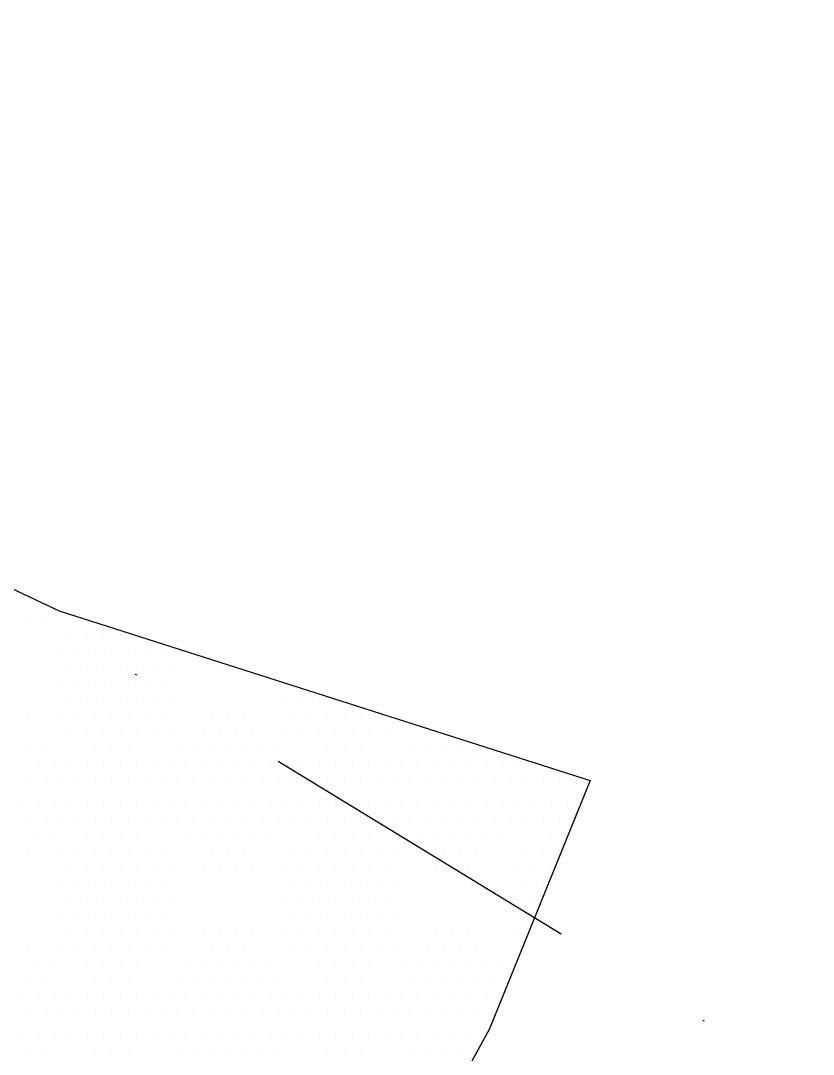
# Model space of a CAD drawing. Header units: metres. Extents: x 374 to 625, y -2083 to -1670.
# Drawn here: x 434.4 to 494.1, y -1890.4 to -1812.5 of the extents above; entities that cross this region are included whole.
import ezdxf

# ---------------------------------------------------------------- set-up
doc = ezdxf.new("R2010")
doc.units = ezdxf.units.M
doc.header["$LTSCALE"] = 25
doc.header["$MEASUREMENT"] = 0
doc.linetypes.add('STRICHPUNKTX2', pattern=[2, 1, -0.5, 0, -0.5])
doc.layers.get('0').update_dxf_attribs({"linetype": 'CONTINUOUS'})
for name, color, linetype in [('GRABUNGSGRENZE', 3, 'STRICHPUNKTX2'), ('STEINE', 4, 'CONTINUOUS'), ('STEINESCHRAFF', 4, 'CONTINUOUS')]:
    doc.layers.add(name, color=color, linetype=linetype)

# ---------------------------------------------------------------- blocks, each defined once
blk = doc.blocks.new('*X6')
at = {"color": 0}
for p, q in [((435.625, -1856.25), (435.625, -1856.25)), ((435, -1857.5), (435, -1857.5)), ((436.25, -1857.5), (436.25, -1857.5)), ((437.5, -1857.5), (437.5, -1857.5)), ((438.75, -1857.5), (438.75, -1857.5)), ((435.625, -1858.75), (435.625, -1858.75)), ((436.875, -1858.75), (436.875, -1858.75)), ((438.125, -1858.75), (438.125, -1858.75)), ((439.375, -1858.75), (439.375, -1858.75)), ((440.625, -1858.75), (440.625, -1858.75)), ((441.875, -1858.75), (441.875, -1858.75)), ((435, -1860), (435, -1860)), ((436.25, -1860), (436.25, -1860)), ((437.5, -1860), (437.5, -1860)), ((438.75, -1860), (438.75, -1860)), ((440, -1860), (440, -1860)), ((441.25, -1860), (441.25, -1860)), ((442.5, -1860), (442.5, -1860)), ((443.75, -1860), (443.75, -1860)), ((445, -1860), (445, -1860)), ((446.25, -1860), (446.25, -1860)), ((434.375, -1861.25), (434.375, -1861.25)), ((435.625, -1861.25), (435.625, -1861.25)), ((436.875, -1861.25), (436.875, -1861.25)), ((438.125, -1861.25), (438.125, -1861.25)), ((439.375, -1861.25), (439.375, -1861.25)), ((440.625, -1861.25), (440.625, -1861.25)), ((441.875, -1861.25), (441.875, -1861.25)), ((443.125, -1861.25), (443.125, -1861.25)), ((444.375, -1861.25), (444.375, -1861.25)), ((445.625, -1861.25), (445.625, -1861.25)), ((446.875, -1861.25), (446.875, -1861.25)), ((448.125, -1861.25), (448.125, -1861.25)), ((449.375, -1861.25), (449.375, -1861.25)), ((450.625, -1861.25), (450.625, -1861.25)), ((435, -1862.5), (435, -1862.5)), ((436.25, -1862.5), (436.25, -1862.5)), ((437.5, -1862.5), (437.5, -1862.5)), ((438.75, -1862.5), (438.75, -1862.5)), ((440, -1862.5), (440, -1862.5)), ((441.25, -1862.5), (441.25, -1862.5)), ((442.5, -1862.5), (442.5, -1862.5)), ((443.75, -1862.5), (443.75, -1862.5)), ((445, -1862.5), (445, -1862.5)), ((446.25, -1862.5), (446.25, -1862.5)), ((447.5, -1862.5), (447.5, -1862.5)), ((448.75, -1862.5), (448.75, -1862.5)), ((450, -1862.5), (450, -1862.5)), ((451.25, -1862.5), (451.25, -1862.5)), ((452.5, -1862.5), (452.5, -1862.5)), ((453.75, -1862.5), (453.75, -1862.5)), ((435.625, -1863.75), (435.625, -1863.75)), ((436.875, -1863.75), (436.875, -1863.75)), ((438.125, -1863.75), (438.125, -1863.75)), ((439.375, -1863.75), (439.375, -1863.75)), ((440.625, -1863.75), (440.625, -1863.75)), ((441.875, -1863.75), (441.875, -1863.75)), ((443.125, -1863.75), (443.125, -1863.75)), ((444.375, -1863.75), (444.375, -1863.75)), ((445.625, -1863.75), (445.625, -1863.75)), ((446.875, -1863.75), (446.875, -1863.75)), ((448.125, -1863.75), (448.125, -1863.75)), ((449.375, -1863.75), (449.375, -1863.75)), ((450.625, -1863.75), (450.625, -1863.75)), ((451.875, -1863.75), (451.875, -1863.75)), ((453.125, -1863.75), (453.125, -1863.75)), ((454.375, -1863.75), (454.375, -1863.75)), ((455.625, -1863.75), (455.625, -1863.75)), ((456.875, -1863.75), (456.875, -1863.75)), ((458.125, -1863.75), (458.125, -1863.75)), ((435, -1865), (435, -1865)), ((436.25, -1865), (436.25, -1865)), ((437.5, -1865), (437.5, -1865)), ((438.75, -1865), (438.75, -1865)), ((440, -1865), (440, -1865)), ((441.25, -1865), (441.25, -1865)), ((442.5, -1865), (442.5, -1865)), ((443.75, -1865), (443.75, -1865)), ((445, -1865), (445, -1865)), ((446.25, -1865), (446.25, -1865)), ((447.5, -1865), (447.5, -1865)), ((448.75, -1865), (448.75, -1865)), ((450, -1865), (450, -1865)), ((451.25, -1865), (451.25, -1865)), ((452.5, -1865), (452.5, -1865)), ((453.75, -1865), (453.75, -1865)), ((455, -1865), (455, -1865)), ((456.25, -1865), (456.25, -1865)), ((457.5, -1865), (457.5, -1865)), ((458.75, -1865), (458.75, -1865)), ((460, -1865), (460, -1865)), ((461.25, -1865), (461.25, -1865)), ((435.625, -1866.25), (435.625, -1866.25)), ((436.875, -1866.25), (436.875, -1866.25)), ((438.125, -1866.25), (438.125, -1866.25)), ((439.375, -1866.25), (439.375, -1866.25)), ((440.625, -1866.25), (440.625, -1866.25)), ((441.875, -1866.25), (441.875, -1866.25)), ((443.125, -1866.25), (443.125, -1866.25)), ((444.375, -1866.25), (444.375, -1866.25)), ((445.625, -1866.25), (445.625, -1866.25)), ((446.875, -1866.25), (446.875, -1866.25)), ((448.125, -1866.25), (448.125, -1866.25)), ((449.375, -1866.25), (449.375, -1866.25)), ((450.625, -1866.25), (450.625, -1866.25)), ((451.875, -1866.25), (451.875, -1866.25)), ((453.125, -1866.25), (453.125, -1866.25)), ((454.375, -1866.25), (454.375, -1866.25)), ((455.625, -1866.25), (455.625, -1866.25)), ((456.875, -1866.25), (456.875, -1866.25)), ((458.125, -1866.25), (458.125, -1866.25)), ((459.375, -1866.25), (459.375, -1866.25)), ((460.625, -1866.25), (460.625, -1866.25)), ((461.875, -1866.25), (461.875, -1866.25)), ((463.125, -1866.25), (463.125, -1866.25)), ((464.375, -1866.25), (464.375, -1866.25)), ((465.625, -1866.25), (465.625, -1866.25)), ((435, -1867.5), (435, -1867.5)), ((436.25, -1867.5), (436.25, -1867.5)), ((437.5, -1867.5), (437.5, -1867.5)), ((438.75, -1867.5), (438.75, -1867.5)), ((440, -1867.5), (440, -1867.5)), ((441.25, -1867.5), (441.25, -1867.5)), ((442.5, -1867.5), (442.5, -1867.5)), ((443.75, -1867.5), (443.75, -1867.5)), ((445, -1867.5), (445, -1867.5)), ((446.25, -1867.5), (446.25, -1867.5)), ((447.5, -1867.5), (447.5, -1867.5)), ((448.75, -1867.5), (448.75, -1867.5)), ((450, -1867.5), (450, -1867.5)), ((451.25, -1867.5), (451.25, -1867.5)), ((452.5, -1867.5), (452.5, -1867.5)), ((453.75, -1867.5), (453.75, -1867.5)), ((455, -1867.5), (455, -1867.5)), ((456.25, -1867.5), (456.25, -1867.5)), ((457.5, -1867.5), (457.5, -1867.5)), ((458.75, -1867.5), (458.75, -1867.5)), ((460, -1867.5), (460, -1867.5)), ((461.25, -1867.5), (461.25, -1867.5)), ((462.5, -1867.5), (462.5, -1867.5)), ((463.75, -1867.5), (463.75, -1867.5)), ((465, -1867.5), (465, -1867.5)), ((466.25, -1867.5), (466.25, -1867.5)), ((467.5, -1867.5), (467.5, -1867.5)), ((468.75, -1867.5), (468.75, -1867.5)), ((470, -1867.5), (470, -1867.5)), ((435.625, -1868.75), (435.625, -1868.75)), ((436.875, -1868.75), (436.875, -1868.75)), ((438.125, -1868.75), (438.125, -1868.75)), ((439.375, -1868.75), (439.375, -1868.75)), ((440.625, -1868.75), (440.625, -1868.75)), ((441.875, -1868.75), (441.875, -1868.75)), ((443.125, -1868.75), (443.125, -1868.75)), ((444.375, -1868.75), (444.375, -1868.75)), ((445.625, -1868.75), (445.625, -1868.75)), ((446.875, -1868.75), (446.875, -1868.75)), ((448.125, -1868.75), (448.125, -1868.75)), ((449.375, -1868.75), (449.375, -1868.75)), ((450.625, -1868.75), (450.625, -1868.75)), ((451.875, -1868.75), (451.875, -1868.75)), ((453.125, -1868.75), (453.125, -1868.75)), ((454.375, -1868.75), (454.375, -1868.75)), ((455.625, -1868.75), (455.625, -1868.75)), ((456.875, -1868.75), (456.875, -1868.75)), ((458.125, -1868.75), (458.125, -1868.75)), ((459.375, -1868.75), (459.375, -1868.75)), ((460.625, -1868.75), (460.625, -1868.75)), ((461.875, -1868.75), (461.875, -1868.75)), ((463.125, -1868.75), (463.125, -1868.75)), ((464.375, -1868.75), (464.375, -1868.75)), ((465.625, -1868.75), (465.625, -1868.75)), ((466.875, -1868.75), (466.875, -1868.75)), ((468.125, -1868.75), (468.125, -1868.75)), ((469.375, -1868.75), (469.375, -1868.75)), ((470.625, -1868.75), (470.625, -1868.75)), ((471.875, -1868.75), (471.875, -1868.75)), ((473.125, -1868.75), (473.125, -1868.75)), ((435, -1870), (435, -1870)), ((436.25, -1870), (436.25, -1870)), ((437.5, -1870), (437.5, -1870)), ((438.75, -1870), (438.75, -1870)), ((440, -1870), (440, -1870)), ((441.25, -1870), (441.25, -1870)), ((442.5, -1870), (442.5, -1870)), ((443.75, -1870), (443.75, -1870)), ((445, -1870), (445, -1870)), ((446.25, -1870), (446.25, -1870)), ((447.5, -1870), (447.5, -1870)), ((448.75, -1870), (448.75, -1870)), ((450, -1870), (450, -1870)), ((451.25, -1870), (451.25, -1870)), ((452.5, -1870), (452.5, -1870)), ((453.75, -1870), (453.75, -1870)), ((455, -1870), (455, -1870)), ((456.25, -1870), (456.25, -1870)), ((457.5, -1870), (457.5, -1870)), ((458.75, -1870), (458.75, -1870)), ((460, -1870), (460, -1870)), ((461.25, -1870), (461.25, -1870)), ((462.5, -1870), (462.5, -1870)), ((463.75, -1870), (463.75, -1870)), ((465, -1870), (465, -1870)), ((466.25, -1870), (466.25, -1870)), ((467.5, -1870), (467.5, -1870)), ((468.75, -1870), (468.75, -1870)), ((470, -1870), (470, -1870)), ((471.25, -1870), (471.25, -1870)), ((472.5, -1870), (472.5, -1870)), ((473.75, -1870), (473.75, -1870)), ((475, -1870), (475, -1870)), ((476.25, -1870), (476.25, -1870)), ((434.375, -1871.25), (434.375, -1871.25)), ((435.625, -1871.25), (435.625, -1871.25)), ((436.875, -1871.25), (436.875, -1871.25)), ((438.125, -1871.25), (438.125, -1871.25)), ((439.375, -1871.25), (439.375, -1871.25)), ((440.625, -1871.25), (440.625, -1871.25)), ((441.875, -1871.25), (441.875, -1871.25)), ((443.125, -1871.25), (443.125, -1871.25)), ((444.375, -1871.25), (444.375, -1871.25)), ((445.625, -1871.25), (445.625, -1871.25)), ((446.875, -1871.25), (446.875, -1871.25)), ((448.125, -1871.25), (448.125, -1871.25)), ((449.375, -1871.25), (449.375, -1871.25)), ((450.625, -1871.25), (450.625, -1871.25)), ((451.875, -1871.25), (451.875, -1871.25)), ((453.125, -1871.25), (453.125, -1871.25)), ((454.375, -1871.25), (454.375, -1871.25)), ((455.625, -1871.25), (455.625, -1871.25)), ((456.875, -1871.25), (456.875, -1871.25)), ((458.125, -1871.25), (458.125, -1871.25)), ((459.375, -1871.25), (459.375, -1871.25)), ((460.625, -1871.25), (460.625, -1871.25)), ((461.875, -1871.25), (461.875, -1871.25)), ((463.125, -1871.25), (463.125, -1871.25)), ((464.375, -1871.25), (464.375, -1871.25)), ((465.625, -1871.25), (465.625, -1871.25)), ((466.875, -1871.25), (466.875, -1871.25)), ((468.125, -1871.25), (468.125, -1871.25)), ((469.375, -1871.25), (469.375, -1871.25)), ((470.625, -1871.25), (470.625, -1871.25)), ((471.875, -1871.25), (471.875, -1871.25)), ((473.125, -1871.25), (473.125, -1871.25)), ((474.375, -1871.25), (474.375, -1871.25)), ((475.625, -1871.25), (475.625, -1871.25)), ((435, -1872.5), (435, -1872.5)), ((436.25, -1872.5), (436.25, -1872.5)), ((437.5, -1872.5), (437.5, -1872.5)), ((438.75, -1872.5), (438.75, -1872.5)), ((440, -1872.5), (440, -1872.5)), ((441.25, -1872.5), (441.25, -1872.5)), ((442.5, -1872.5), (442.5, -1872.5)), ((443.75, -1872.5), (443.75, -1872.5)), ((445, -1872.5), (445, -1872.5)), ((446.25, -1872.5), (446.25, -1872.5)), ((447.5, -1872.5), (447.5, -1872.5)), ((448.75, -1872.5), (448.75, -1872.5)), ((450, -1872.5), (450, -1872.5)), ((451.25, -1872.5), (451.25, -1872.5)), ((452.5, -1872.5), (452.5, -1872.5)), ((453.75, -1872.5), (453.75, -1872.5)), ((455, -1872.5), (455, -1872.5)), ((456.25, -1872.5), (456.25, -1872.5)), ((457.5, -1872.5), (457.5, -1872.5)), ((458.75, -1872.5), (458.75, -1872.5)), ((460, -1872.5), (460, -1872.5)), ((461.25, -1872.5), (461.25, -1872.5)), ((462.5, -1872.5), (462.5, -1872.5)), ((463.75, -1872.5), (463.75, -1872.5)), ((465, -1872.5), (465, -1872.5)), ((466.25, -1872.5), (466.25, -1872.5)), ((467.5, -1872.5), (467.5, -1872.5)), ((468.75, -1872.5), (468.75, -1872.5)), ((470, -1872.5), (470, -1872.5)), ((471.25, -1872.5), (471.25, -1872.5)), ((472.5, -1872.5), (472.5, -1872.5)), ((473.75, -1872.5), (473.75, -1872.5)), ((475, -1872.5), (475, -1872.5)), ((435.625, -1873.75), (435.625, -1873.75)), ((436.875, -1873.75), (436.875, -1873.75)), ((438.125, -1873.75), (438.125, -1873.75)), ((439.375, -1873.75), (439.375, -1873.75)), ((440.625, -1873.75), (440.625, -1873.75)), ((441.875, -1873.75), (441.875, -1873.75)), ((443.125, -1873.75), (443.125, -1873.75)), ((444.375, -1873.75), (444.375, -1873.75)), ((445.625, -1873.75), (445.625, -1873.75)), ((446.875, -1873.75), (446.875, -1873.75)), ((448.125, -1873.75), (448.125, -1873.75)), ((449.375, -1873.75), (449.375, -1873.75)), ((450.625, -1873.75), (450.625, -1873.75)), ((451.875, -1873.75), (451.875, -1873.75)), ((453.125, -1873.75), (453.125, -1873.75)), ((454.375, -1873.75), (454.375, -1873.75)), ((455.625, -1873.75), (455.625, -1873.75)), ((456.875, -1873.75), (456.875, -1873.75)), ((458.125, -1873.75), (458.125, -1873.75)), ((459.375, -1873.75), (459.375, -1873.75)), ((460.625, -1873.75), (460.625, -1873.75)), ((461.875, -1873.75), (461.875, -1873.75)), ((463.125, -1873.75), (463.125, -1873.75)), ((464.375, -1873.75), (464.375, -1873.75)), ((465.625, -1873.75), (465.625, -1873.75)), ((466.875, -1873.75), (466.875, -1873.75)), ((468.125, -1873.75), (468.125, -1873.75)), ((469.375, -1873.75), (469.375, -1873.75)), ((470.625, -1873.75), (470.625, -1873.75)), ((471.875, -1873.75), (471.875, -1873.75)), ((473.125, -1873.75), (473.125, -1873.75)), ((474.375, -1873.75), (474.375, -1873.75)), ((475.625, -1873.75), (475.625, -1873.75)), ((435, -1875), (435, -1875)), ((436.25, -1875), (436.25, -1875)), ((437.5, -1875), (437.5, -1875)), ((438.75, -1875), (438.75, -1875)), ((440, -1875), (440, -1875)), ((441.25, -1875), (441.25, -1875)), ((442.5, -1875), (442.5, -1875)), ((443.75, -1875), (443.75, -1875)), ((445, -1875), (445, -1875)), ((446.25, -1875), (446.25, -1875)), ((447.5, -1875), (447.5, -1875)), ((448.75, -1875), (448.75, -1875)), ((450, -1875), (450, -1875)), ((451.25, -1875), (451.25, -1875)), ((452.5, -1875), (452.5, -1875)), ((453.75, -1875), (453.75, -1875)), ((455, -1875), (455, -1875)), ((456.25, -1875), (456.25, -1875)), ((457.5, -1875), (457.5, -1875)), ((458.75, -1875), (458.75, -1875)), ((460, -1875), (460, -1875)), ((461.25, -1875), (461.25, -1875)), ((462.5, -1875), (462.5, -1875)), ((463.75, -1875), (463.75, -1875)), ((465, -1875), (465, -1875)), ((466.25, -1875), (466.25, -1875)), ((467.5, -1875), (467.5, -1875)), ((468.75, -1875), (468.75, -1875)), ((470, -1875), (470, -1875)), ((471.25, -1875), (471.25, -1875)), ((472.5, -1875), (472.5, -1875)), ((473.75, -1875), (473.75, -1875)), ((475, -1875), (475, -1875)), ((435.625, -1876.25), (435.625, -1876.25)), ((436.875, -1876.25), (436.875, -1876.25)), ((438.125, -1876.25), (438.125, -1876.25)), ((439.375, -1876.25), (439.375, -1876.25)), ((440.625, -1876.25), (440.625, -1876.25)), ((441.875, -1876.25), (441.875, -1876.25)), ((443.125, -1876.25), (443.125, -1876.25)), ((444.375, -1876.25), (444.375, -1876.25)), ((445.625, -1876.25), (445.625, -1876.25)), ((446.875, -1876.25), (446.875, -1876.25)), ((448.125, -1876.25), (448.125, -1876.25)), ((449.375, -1876.25), (449.375, -1876.25)), ((450.625, -1876.25), (450.625, -1876.25)), ((451.875, -1876.25), (451.875, -1876.25)), ((453.125, -1876.25), (453.125, -1876.25)), ((454.375, -1876.25), (454.375, -1876.25)), ((455.625, -1876.25), (455.625, -1876.25)), ((456.875, -1876.25), (456.875, -1876.25)), ((458.125, -1876.25), (458.125, -1876.25)), ((459.375, -1876.25), (459.375, -1876.25)), ((460.625, -1876.25), (460.625, -1876.25)), ((461.875, -1876.25), (461.875, -1876.25)), ((463.125, -1876.25), (463.125, -1876.25)), ((464.375, -1876.25), (464.375, -1876.25)), ((465.625, -1876.25), (465.625, -1876.25)), ((466.875, -1876.25), (466.875, -1876.25)), ((468.125, -1876.25), (468.125, -1876.25)), ((469.375, -1876.25), (469.375, -1876.25)), ((470.625, -1876.25), (470.625, -1876.25)), ((471.875, -1876.25), (471.875, -1876.25)), ((473.125, -1876.25), (473.125, -1876.25)), ((474.375, -1876.25), (474.375, -1876.25)), ((435, -1877.5), (435, -1877.5)), ((436.25, -1877.5), (436.25, -1877.5)), ((437.5, -1877.5), (437.5, -1877.5)), ((438.75, -1877.5), (438.75, -1877.5)), ((440, -1877.5), (440, -1877.5)), ((441.25, -1877.5), (441.25, -1877.5)), ((442.5, -1877.5), (442.5, -1877.5)), ((443.75, -1877.5), (443.75, -1877.5)), ((445, -1877.5), (445, -1877.5)), ((446.25, -1877.5), (446.25, -1877.5)), ((447.5, -1877.5), (447.5, -1877.5)), ((448.75, -1877.5), (448.75, -1877.5)), ((450, -1877.5), (450, -1877.5)), ((451.25, -1877.5), (451.25, -1877.5)), ((452.5, -1877.5), (452.5, -1877.5)), ((453.75, -1877.5), (453.75, -1877.5)), ((455, -1877.5), (455, -1877.5)), ((456.25, -1877.5), (456.25, -1877.5)), ((457.5, -1877.5), (457.5, -1877.5)), ((458.75, -1877.5), (458.75, -1877.5)), ((460, -1877.5), (460, -1877.5)), ((461.25, -1877.5), (461.25, -1877.5)), ((462.5, -1877.5), (462.5, -1877.5)), ((463.75, -1877.5), (463.75, -1877.5)), ((465, -1877.5), (465, -1877.5)), ((466.25, -1877.5), (466.25, -1877.5)), ((467.5, -1877.5), (467.5, -1877.5)), ((468.75, -1877.5), (468.75, -1877.5)), ((470, -1877.5), (470, -1877.5)), ((471.25, -1877.5), (471.25, -1877.5)), ((472.5, -1877.5), (472.5, -1877.5)), ((473.75, -1877.5), (473.75, -1877.5)), ((435.625, -1878.75), (435.625, -1878.75)), ((436.875, -1878.75), (436.875, -1878.75)), ((438.125, -1878.75), (438.125, -1878.75)), ((439.375, -1878.75), (439.375, -1878.75)), ((440.625, -1878.75), (440.625, -1878.75)), ((441.875, -1878.75), (441.875, -1878.75)), ((443.125, -1878.75), (443.125, -1878.75)), ((444.375, -1878.75), (444.375, -1878.75)), ((445.625, -1878.75), (445.625, -1878.75)), ((446.875, -1878.75), (446.875, -1878.75)), ((448.125, -1878.75), (448.125, -1878.75)), ((449.375, -1878.75), (449.375, -1878.75)), ((450.625, -1878.75), (450.625, -1878.75)), ((451.875, -1878.75), (451.875, -1878.75)), ((453.125, -1878.75), (453.125, -1878.75)), ((454.375, -1878.75), (454.375, -1878.75)), ((455.625, -1878.75), (455.625, -1878.75)), ((456.875, -1878.75), (456.875, -1878.75)), ((458.125, -1878.75), (458.125, -1878.75)), ((459.375, -1878.75), (459.375, -1878.75)), ((460.625, -1878.75), (460.625, -1878.75)), ((461.875, -1878.75), (461.875, -1878.75)), ((463.125, -1878.75), (463.125, -1878.75)), ((464.375, -1878.75), (464.375, -1878.75)), ((465.625, -1878.75), (465.625, -1878.75)), ((466.875, -1878.75), (466.875, -1878.75)), ((468.125, -1878.75), (468.125, -1878.75)), ((469.375, -1878.75), (469.375, -1878.75)), ((470.625, -1878.75), (470.625, -1878.75)), ((471.875, -1878.75), (471.875, -1878.75)), ((473.125, -1878.75), (473.125, -1878.75)), ((435, -1880), (435, -1880)), ((436.25, -1880), (436.25, -1880)), ((437.5, -1880), (437.5, -1880)), ((438.75, -1880), (438.75, -1880)), ((440, -1880), (440, -1880)), ((441.25, -1880), (441.25, -1880)), ((442.5, -1880), (442.5, -1880)), ((443.75, -1880), (443.75, -1880)), ((445, -1880), (445, -1880)), ((446.25, -1880), (446.25, -1880)), ((447.5, -1880), (447.5, -1880)), ((448.75, -1880), (448.75, -1880)), ((450, -1880), (450, -1880)), ((451.25, -1880), (451.25, -1880)), ((452.5, -1880), (452.5, -1880)), ((453.75, -1880), (453.75, -1880)), ((455, -1880), (455, -1880)), ((456.25, -1880), (456.25, -1880)), ((457.5, -1880), (457.5, -1880)), ((458.75, -1880), (458.75, -1880)), ((460, -1880), (460, -1880)), ((461.25, -1880), (461.25, -1880)), ((462.5, -1880), (462.5, -1880)), ((463.75, -1880), (463.75, -1880)), ((465, -1880), (465, -1880)), ((466.25, -1880), (466.25, -1880)), ((467.5, -1880), (467.5, -1880)), ((468.75, -1880), (468.75, -1880)), ((470, -1880), (470, -1880)), ((471.25, -1880), (471.25, -1880)), ((472.5, -1880), (472.5, -1880)), ((435.625, -1881.25), (435.625, -1881.25)), ((436.875, -1881.25), (436.875, -1881.25)), ((438.125, -1881.25), (438.125, -1881.25)), ((439.375, -1881.25), (439.375, -1881.25)), ((440.625, -1881.25), (440.625, -1881.25)), ((441.875, -1881.25), (441.875, -1881.25)), ((443.125, -1881.25), (443.125, -1881.25)), ((444.375, -1881.25), (444.375, -1881.25)), ((445.625, -1881.25), (445.625, -1881.25)), ((446.875, -1881.25), (446.875, -1881.25)), ((448.125, -1881.25), (448.125, -1881.25)), ((449.375, -1881.25), (449.375, -1881.25)), ((450.625, -1881.25), (450.625, -1881.25)), ((451.875, -1881.25), (451.875, -1881.25)), ((453.125, -1881.25), (453.125, -1881.25)), ((454.375, -1881.25), (454.375, -1881.25)), ((455.625, -1881.25), (455.625, -1881.25)), ((456.875, -1881.25), (456.875, -1881.25)), ((458.125, -1881.25), (458.125, -1881.25)), ((459.375, -1881.25), (459.375, -1881.25)), ((460.625, -1881.25), (460.625, -1881.25)), ((461.875, -1881.25), (461.875, -1881.25)), ((463.125, -1881.25), (463.125, -1881.25)), ((464.375, -1881.25), (464.375, -1881.25)), ((465.625, -1881.25), (465.625, -1881.25)), ((466.875, -1881.25), (466.875, -1881.25)), ((468.125, -1881.25), (468.125, -1881.25)), ((469.375, -1881.25), (469.375, -1881.25)), ((470.625, -1881.25), (470.625, -1881.25)), ((471.875, -1881.25), (471.875, -1881.25)), ((435, -1882.5), (435, -1882.5)), ((436.25, -1882.5), (436.25, -1882.5)), ((437.5, -1882.5), (437.5, -1882.5)), ((438.75, -1882.5), (438.75, -1882.5)), ((440, -1882.5), (440, -1882.5)), ((441.25, -1882.5), (441.25, -1882.5)), ((442.5, -1882.5), (442.5, -1882.5)), ((443.75, -1882.5), (443.75, -1882.5)), ((445, -1882.5), (445, -1882.5)), ((446.25, -1882.5), (446.25, -1882.5)), ((447.5, -1882.5), (447.5, -1882.5)), ((448.75, -1882.5), (448.75, -1882.5)), ((450, -1882.5), (450, -1882.5)), ((451.25, -1882.5), (451.25, -1882.5)), ((452.5, -1882.5), (452.5, -1882.5)), ((453.75, -1882.5), (453.75, -1882.5)), ((455, -1882.5), (455, -1882.5)), ((456.25, -1882.5), (456.25, -1882.5)), ((457.5, -1882.5), (457.5, -1882.5)), ((458.75, -1882.5), (458.75, -1882.5)), ((460, -1882.5), (460, -1882.5)), ((461.25, -1882.5), (461.25, -1882.5)), ((462.5, -1882.5), (462.5, -1882.5)), ((463.75, -1882.5), (463.75, -1882.5)), ((465, -1882.5), (465, -1882.5)), ((466.25, -1882.5), (466.25, -1882.5)), ((467.5, -1882.5), (467.5, -1882.5)), ((468.75, -1882.5), (468.75, -1882.5)), ((470, -1882.5), (470, -1882.5)), ((471.25, -1882.5), (471.25, -1882.5)), ((435.625, -1883.75), (435.625, -1883.75)), ((436.875, -1883.75), (436.875, -1883.75)), ((438.125, -1883.75), (438.125, -1883.75)), ((439.375, -1883.75), (439.375, -1883.75)), ((440.625, -1883.75), (440.625, -1883.75)), ((441.875, -1883.75), (441.875, -1883.75)), ((443.125, -1883.75), (443.125, -1883.75)), ((444.375, -1883.75), (444.375, -1883.75)), ((445.625, -1883.75), (445.625, -1883.75)), ((446.875, -1883.75), (446.875, -1883.75)), ((448.125, -1883.75), (448.125, -1883.75)), ((449.375, -1883.75), (449.375, -1883.75)), ((450.625, -1883.75), (450.625, -1883.75)), ((451.875, -1883.75), (451.875, -1883.75)), ((453.125, -1883.75), (453.125, -1883.75)), ((454.375, -1883.75), (454.375, -1883.75)), ((455.625, -1883.75), (455.625, -1883.75)), ((456.875, -1883.75), (456.875, -1883.75)), ((458.125, -1883.75), (458.125, -1883.75)), ((459.375, -1883.75), (459.375, -1883.75)), ((460.625, -1883.75), (460.625, -1883.75)), ((461.875, -1883.75), (461.875, -1883.75)), ((463.125, -1883.75), (463.125, -1883.75)), ((464.375, -1883.75), (464.375, -1883.75)), ((465.625, -1883.75), (465.625, -1883.75)), ((466.875, -1883.75), (466.875, -1883.75)), ((468.125, -1883.75), (468.125, -1883.75)), ((469.375, -1883.75), (469.375, -1883.75)), ((470.625, -1883.75), (470.625, -1883.75)), ((435, -1885), (435, -1885)), ((436.25, -1885), (436.25, -1885)), ((437.5, -1885), (437.5, -1885)), ((438.75, -1885), (438.75, -1885)), ((440, -1885), (440, -1885)), ((441.25, -1885), (441.25, -1885)), ((442.5, -1885), (442.5, -1885)), ((443.75, -1885), (443.75, -1885)), ((445, -1885), (445, -1885)), ((446.25, -1885), (446.25, -1885)), ((447.5, -1885), (447.5, -1885)), ((448.75, -1885), (448.75, -1885)), ((450, -1885), (450, -1885)), ((451.25, -1885), (451.25, -1885)), ((452.5, -1885), (452.5, -1885)), ((453.75, -1885), (453.75, -1885)), ((455, -1885), (455, -1885)), ((456.25, -1885), (456.25, -1885)), ((457.5, -1885), (457.5, -1885)), ((458.75, -1885), (458.75, -1885)), ((460, -1885), (460, -1885)), ((461.25, -1885), (461.25, -1885)), ((462.5, -1885), (462.5, -1885)), ((463.75, -1885), (463.75, -1885)), ((465, -1885), (465, -1885)), ((466.25, -1885), (466.25, -1885)), ((467.5, -1885), (467.5, -1885)), ((468.75, -1885), (468.75, -1885)), ((470, -1885), (470, -1885)), ((434.375, -1886.25), (434.375, -1886.25)), ((435.625, -1886.25), (435.625, -1886.25)), ((436.875, -1886.25), (436.875, -1886.25)), ((438.125, -1886.25), (438.125, -1886.25)), ((439.375, -1886.25), (439.375, -1886.25)), ((440.625, -1886.25), (440.625, -1886.25)), ((441.875, -1886.25), (441.875, -1886.25)), ((443.125, -1886.25), (443.125, -1886.25)), ((444.375, -1886.25), (444.375, -1886.25)), ((445.625, -1886.25), (445.625, -1886.25)), ((446.875, -1886.25), (446.875, -1886.25)), ((448.125, -1886.25), (448.125, -1886.25)), ((449.375, -1886.25), (449.375, -1886.25)), ((450.625, -1886.25), (450.625, -1886.25)), ((451.875, -1886.25), (451.875, -1886.25)), ((453.125, -1886.25), (453.125, -1886.25)), ((454.375, -1886.25), (454.375, -1886.25)), ((455.625, -1886.25), (455.625, -1886.25)), ((456.875, -1886.25), (456.875, -1886.25)), ((458.125, -1886.25), (458.125, -1886.25)), ((459.375, -1886.25), (459.375, -1886.25)), ((460.625, -1886.25), (460.625, -1886.25)), ((461.875, -1886.25), (461.875, -1886.25)), ((463.125, -1886.25), (463.125, -1886.25)), ((464.375, -1886.25), (464.375, -1886.25)), ((465.625, -1886.25), (465.625, -1886.25)), ((466.875, -1886.25), (466.875, -1886.25)), ((468.125, -1886.25), (468.125, -1886.25)), ((469.375, -1886.25), (469.375, -1886.25)), ((435, -1887.5), (435, -1887.5)), ((436.25, -1887.5), (436.25, -1887.5)), ((437.5, -1887.5), (437.5, -1887.5)), ((438.75, -1887.5), (438.75, -1887.5)), ((440, -1887.5), (440, -1887.5)), ((441.25, -1887.5), (441.25, -1887.5)), ((442.5, -1887.5), (442.5, -1887.5)), ((443.75, -1887.5), (443.75, -1887.5)), ((445, -1887.5), (445, -1887.5)), ((446.25, -1887.5), (446.25, -1887.5)), ((447.5, -1887.5), (447.5, -1887.5)), ((448.75, -1887.5), (448.75, -1887.5)), ((450, -1887.5), (450, -1887.5)), ((451.25, -1887.5), (451.25, -1887.5)), ((452.5, -1887.5), (452.5, -1887.5)), ((453.75, -1887.5), (453.75, -1887.5)), ((455, -1887.5), (455, -1887.5)), ((456.25, -1887.5), (456.25, -1887.5)), ((457.5, -1887.5), (457.5, -1887.5)), ((458.75, -1887.5), (458.75, -1887.5)), ((460, -1887.5), (460, -1887.5)), ((461.25, -1887.5), (461.25, -1887.5)), ((462.5, -1887.5), (462.5, -1887.5)), ((463.75, -1887.5), (463.75, -1887.5)), ((465, -1887.5), (465, -1887.5)), ((466.25, -1887.5), (466.25, -1887.5)), ((467.5, -1887.5), (467.5, -1887.5)), ((468.75, -1887.5), (468.75, -1887.5)), ((470, -1887.5), (470, -1887.5)), ((434.375, -1888.75), (434.375, -1888.75)), ((435.625, -1888.75), (435.625, -1888.75)), ((436.875, -1888.75), (436.875, -1888.75)), ((438.125, -1888.75), (438.125, -1888.75)), ((439.375, -1888.75), (439.375, -1888.75)), ((440.625, -1888.75), (440.625, -1888.75)), ((441.875, -1888.75), (441.875, -1888.75)), ((443.125, -1888.75), (443.125, -1888.75)), ((444.375, -1888.75), (444.375, -1888.75)), ((445.625, -1888.75), (445.625, -1888.75)), ((446.875, -1888.75), (446.875, -1888.75)), ((448.125, -1888.75), (448.125, -1888.75)), ((449.375, -1888.75), (449.375, -1888.75)), ((450.625, -1888.75), (450.625, -1888.75)), ((451.875, -1888.75), (451.875, -1888.75)), ((453.125, -1888.75), (453.125, -1888.75)), ((454.375, -1888.75), (454.375, -1888.75)), ((455.625, -1888.75), (455.625, -1888.75)), ((456.875, -1888.75), (456.875, -1888.75)), ((458.125, -1888.75), (458.125, -1888.75)), ((459.375, -1888.75), (459.375, -1888.75)), ((460.625, -1888.75), (460.625, -1888.75)), ((461.875, -1888.75), (461.875, -1888.75)), ((463.125, -1888.75), (463.125, -1888.75)), ((464.375, -1888.75), (464.375, -1888.75)), ((465.625, -1888.75), (465.625, -1888.75)), ((466.875, -1888.75), (466.875, -1888.75)), ((468.125, -1888.75), (468.125, -1888.75)), ((469.375, -1888.75), (469.375, -1888.75)), ((435, -1890), (435, -1890)), ((436.25, -1890), (436.25, -1890)), ((437.5, -1890), (437.5, -1890)), ((438.75, -1890), (438.75, -1890)), ((440, -1890), (440, -1890)), ((441.25, -1890), (441.25, -1890)), ((442.5, -1890), (442.5, -1890)), ((443.75, -1890), (443.75, -1890)), ((445, -1890), (445, -1890)), ((446.25, -1890), (446.25, -1890)), ((447.5, -1890), (447.5, -1890)), ((448.75, -1890), (448.75, -1890)), ((450, -1890), (450, -1890)), ((451.25, -1890), (451.25, -1890)), ((452.5, -1890), (452.5, -1890)), ((453.75, -1890), (453.75, -1890)), ((455, -1890), (455, -1890)), ((456.25, -1890), (456.25, -1890)), ((457.5, -1890), (457.5, -1890)), ((458.75, -1890), (458.75, -1890)), ((460, -1890), (460, -1890)), ((461.25, -1890), (461.25, -1890)), ((462.5, -1890), (462.5, -1890)), ((463.75, -1890), (463.75, -1890)), ((465, -1890), (465, -1890)), ((466.25, -1890), (466.25, -1890)), ((467.5, -1890), (467.5, -1890)), ((468.75, -1890), (468.75, -1890))]:
    blk.add_line(p, q, dxfattribs=at)

msp = doc.modelspace()

# ---------------------------------------------------------------- linework, layer by layer
at = {"layer": 'GRABUNGSGRENZE', "flags": 128}
msp.add_lwpolyline([(624.774, -2082.628), (388.853, -1974.854), (387.041, -1955.384), (389.225, -1930.71), (388.932, -1909.708), (387.247, -1896.289), (378.515, -1876.086), (375.341, -1859.063), (374.415, -1832.723), (374.329, -1824.536), (399.311, -1815.377), (401.129, -1800.418), (382.077, -1781.021), (384.305, -1766.823), (384.381, -1737.021), (394.131, -1733.573), (394.041, -1724.521), (387.273, -1723.583), (391.265, -1669.659), (422.493, -1670.34), (423.36, -1849.755), (496.935, -1894.601), (535.883, -1928.559), (625.45, -1954.927)], dxfattribs=at)
at = {"layer": 'STEINE'}
msp.add_lwpolyline([(429.178, -1902.365), (415.879, -1896.37), (396.348, -1883.791), (392.676, -1881.314), (395.342, -1874.488), (395.975, -1867.925), (399.502, -1860.129), (404.99, -1847.239), (406.904, -1842.807), (425.605, -1851.474), (437.274, -1856.968), (477.301, -1869.765), (469.701, -1888.462), (457.439, -1910.89), (454.395, -1912.531), (448.997, -1910.825), (429.178, -1902.365)], dxfattribs=at)

# ---------------------------------------------------------------- block references
at = {"layer": 'STEINESCHRAFF'}
msp.add_blockref('*X6', (0, 0), dxfattribs=at)

doc.saveas('drawing.dxf')
